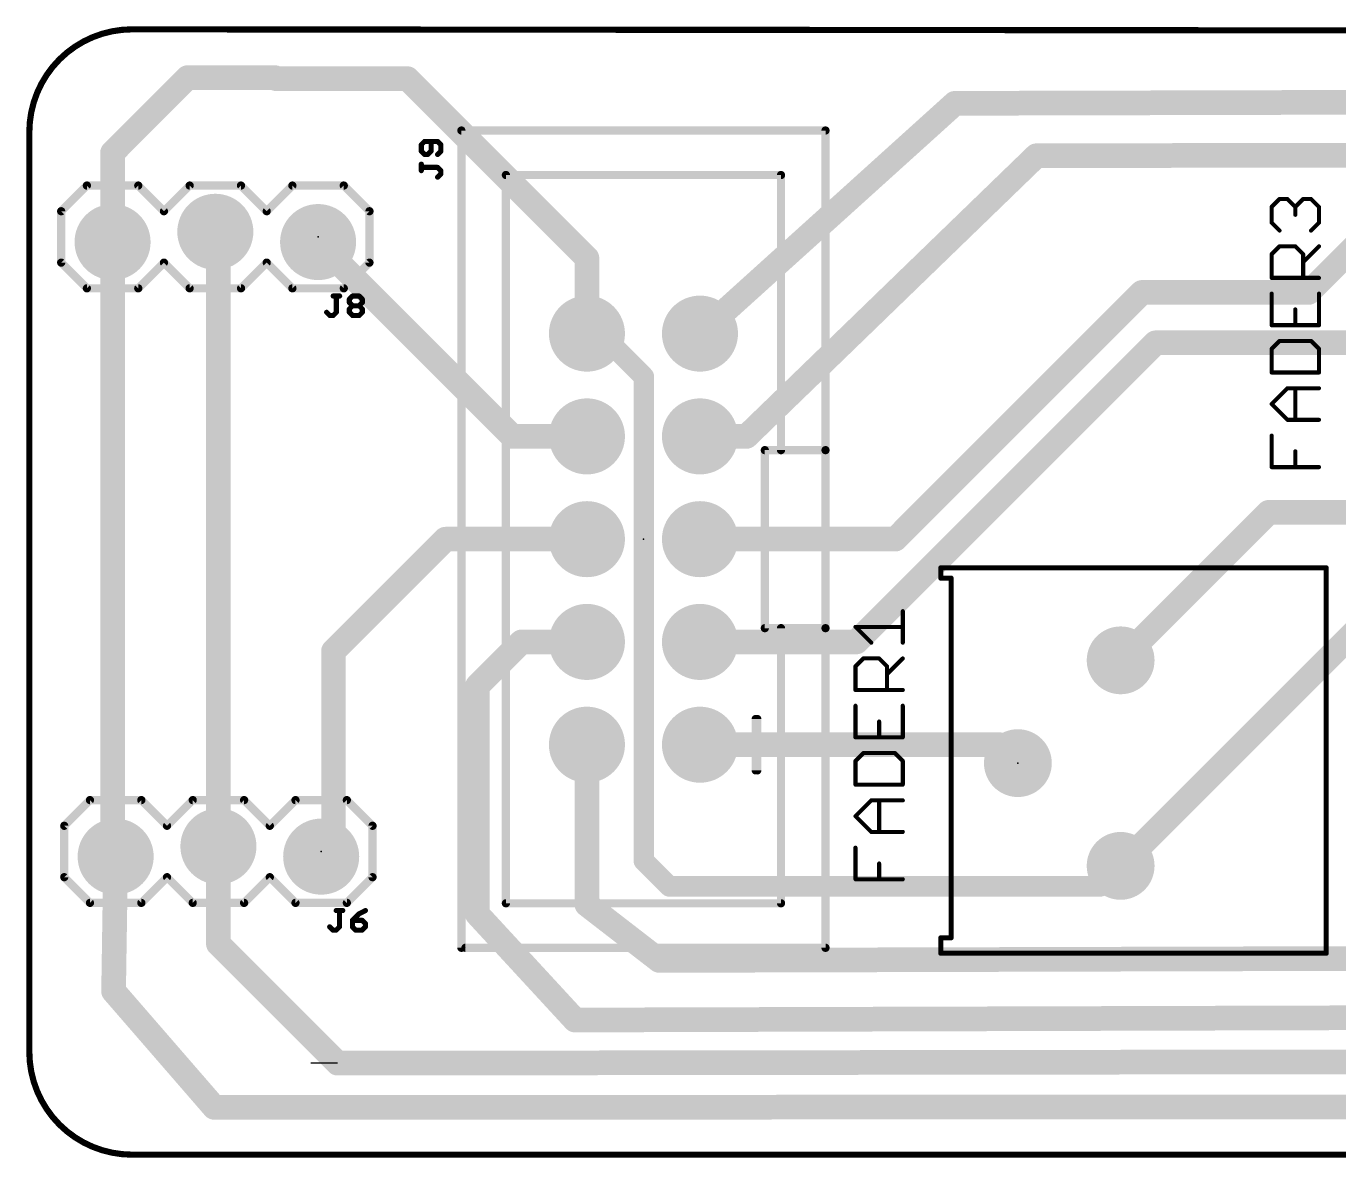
# Model space of a CAD drawing. Extents: x -0.1 to 94.1, y -0.1 to 27.9.
# Drawn here: x -0.08 to 32.37, y -0.08 to 27.89 of the extents above; entities that cross this region are included whole.
import ezdxf

# ---------------------------------------------------------------- set-up
doc = ezdxf.new("R2010")
doc.units = 0
for name, color, linetype in [('16', 175, 'CONTINUOUS'), ('17', 82, 'CONTINUOUS'), ('19', 53, 'CONTINUOUS'), ('20', 7, 'CONTINUOUS'), ('21', 253, 'CONTINUOUS'), ('22', 253, 'CONTINUOUS'), ('23', 7, 'CONTINUOUS'), ('25', 253, 'CONTINUOUS'), ('51', 253, 'CONTINUOUS')]:
    doc.layers.add(name, color=color, linetype=linetype)

# ---------------------------------------------------------------- blocks, each defined once
blk = doc.blocks.new('ROUNDP')
at = {"const_width": 0.5}
blk.add_lwpolyline([(0, -0.25, 1), (0, 0.25, 1), (0, -0.25)], format="xyb", dxfattribs=at)
blk = doc.blocks.new('RECT')
blk.add_solid([(-0.5, -0.5), (0.5, -0.5), (-0.5, 0.5), (0.5, 0.5)])

msp = doc.modelspace()

# ---------------------------------------------------------------- linework, layer by layer
at = {"layer": '16'}
for points, const_width in [([(2.0574, 24.765), (3.9116, 26.6192)], 0.6096), ([(3.9116, 26.6192), (6.0706, 26.6192)], 0.6096), ([(6.0706, 26.6192), (6.096, 26.5938)], 0.6096), ([(6.096, 26.5938), (9.3472, 26.5938)], 0.6096), ([(13.7828, 22.1582), (9.3472, 26.5938)], 0.6096), ([(22.8782, 25.9842), (16.5768, 20.2924)], 0.6096), ([(82.8548, 26.1366), (22.8782, 25.9842)], 0.6096), ([(2.0574, 22.5552), (2.0574, 24.765)], 0.6096), ([(17.727, 17.7524), (24.892, 24.6888)], 0.6096), ([(24.892, 24.6888), (81.661, 24.7904)], 0.6096), ([(4.6736, 22.733), (4.5974, 22.8092)], 0.6096), ([(4.6736, 22.733), (4.6736, 7.62)], 0.6096), ([(2.0574, 7.4422), (2.0574, 22.5552)], 0.6096), ([(11.9402, 17.7524), (7.1374, 22.5552)], 0.6096), ([(31.623, 21.3106), (32.9184, 22.606)], 0.6096), ([(13.7828, 22.1582), (13.7828, 20.2924)], 0.6096), ([(21.4043, 15.2124), (27.5025, 21.3106)], 0.6096), ([(27.5025, 21.3106), (31.623, 21.3106)], 0.6096), ([(13.7828, 20.2924), (14.1246, 20.2924)], 0.6096), ([(14.1246, 20.2924), (15.1892, 19.2278)], 0.508), ([(20.4448, 12.6724), (27.8384, 20.066)], 0.6096), ([(27.8384, 20.066), (34.5186, 20.066)], 0.6096), ([(15.1892, 19.2278), (15.1892, 7.2644)], 0.508), ([(13.7828, 17.7524), (11.9402, 17.7524)], 0.6096), ([(16.5768, 17.7524), (17.727, 17.7524)], 0.6096), ([(26.9748, 7.1374), (37.1602, 17.3228)], 0.6096), ([(30.6324, 15.875), (26.9748, 12.2174)], 0.6096), ([(33.4264, 15.875), (30.6324, 15.875)], 0.6096), ([(10.2848, 15.2124), (7.5184, 12.446)], 0.6096), ([(13.7828, 15.2124), (10.2848, 15.2124)], 0.6096), ([(16.5768, 15.2124), (21.4043, 15.2124)], 0.6096), ([(12.1644, 12.6724), (11.0744, 11.5824)], 0.6096), ([(13.7828, 12.6724), (12.1644, 12.6724)], 0.6096), ([(16.5768, 12.6724), (20.4448, 12.6724)], 0.6096), ([(7.5184, 12.446), (7.5184, 7.6708)], 0.6096), ([(11.0744, 11.5824), (11.0744, 5.9436)], 0.6096), ([(13.7828, 10.1324), (13.7828, 6.1816)], 0.6096), ([(16.5768, 10.1324), (23.9798, 10.1324)], 0.6096), ([(23.9798, 10.1324), (24.4348, 9.6774)], 0.6096), ([(4.6736, 7.62), (4.6736, 5.2082)], 0.6096), ([(7.5184, 7.6708), (7.2136, 7.366)], 0.6096), ([(2.0574, 7.4422), (2.1336, 7.366)], 0.6096), ([(2.1336, 7.366), (2.0828, 4.0386)], 0.6096), ([(15.1892, 7.2644), (15.8242, 6.6294)], 0.508), ([(26.4668, 6.6294), (26.9748, 7.1374)], 0.508), ([(15.8242, 6.6294), (26.4668, 6.6294)], 0.508), ([(11.0744, 5.9436), (13.4874, 3.3274)], 0.6096), ([(13.7828, 6.1816), (15.5702, 4.8006)], 0.6096), ([(4.6736, 5.2082), (7.6204, 2.2614)], 0.6096), ([(15.5702, 4.8006), (43.434, 4.8768)], 0.6096), ([(2.0828, 4.0386), (4.572, 1.1684)], 0.6096), ([(13.4874, 3.3274), (65.6844, 3.4798)], 0.6096), ([(7.6204, 2.2614), (66.5988, 2.3368)], 0.6096), ([(4.572, 1.1684), (68.1482, 1.1938)], 0.6096)]:
    msp.add_lwpolyline(points, dxfattribs=dict(at, const_width=const_width))
for points, const_width in [([(3.9116, 26.7716, 1), (3.9116, 26.4668)], 0.3048), ([(4.0194, 26.5114, 1), (3.8038, 26.727)], 0.3048), ([(6.1784, 26.727, 1), (5.9628, 26.5114)], 0.3048), ([(6.096, 26.7462, 1), (6.096, 26.4414)], 0.3048), ([(5.9882, 26.486, 1), (6.2038, 26.7016)], 0.3048), ([(6.0706, 26.4668, 1), (6.0706, 26.7716)], 0.3048), ([(9.455, 26.7016, 1), (9.2394, 26.486)], 0.3048), ([(9.3472, 26.4414, 1), (9.3472, 26.7462)], 0.3048), ([(22.8778, 26.1366, 1), (22.8786, 25.8318)], 0.3048), ([(22.9804, 25.8711, 1), (22.776, 26.0973)], 0.3048), ([(1.9496, 24.8728, 1), (2.1652, 24.6572)], 0.3048), ([(2.2098, 24.765, 1), (1.905, 24.765)], 0.3048), ([(24.8917, 24.8412, 1), (24.8923, 24.5364)], 0.3048), ([(24.998, 24.5793, 1), (24.786, 24.7983)], 0.3048), ([(4.7052, 22.917, 1), (4.4896, 22.7014)], 0.3048), ([(4.826, 22.733, 1), (4.5212, 22.733)], 0.3048), ([(2.2098, 22.5552, 1), (1.905, 22.5552)], 0.3048), ([(4.5658, 22.6252, 1), (4.7814, 22.8408)], 0.3048), ([(7.2452, 22.663, 1), (7.0296, 22.4474)], 0.3048), ([(1.905, 22.5552, 1), (2.2098, 22.5552)], 0.3048), ([(13.9352, 22.1582, 1), (13.6304, 22.1582)], 0.3048), ([(13.675, 22.0504, 1), (13.8906, 22.266)], 0.3048), ([(27.5025, 21.463, 1), (27.5025, 21.1582)], 0.3048), ([(27.6102, 21.2028, 1), (27.3947, 21.4184)], 0.3048), ([(31.5152, 21.4184, 1), (31.7308, 21.2028)], 0.3048), ([(31.623, 21.1582, 1), (31.623, 21.463)], 0.3048), ([(13.7828, 20.4448, 1), (13.7828, 20.14)], 0.3048), ([(13.6304, 20.2924, 1), (13.9352, 20.2924)], 0.3048), ([(14.2144, 20.3822, 1), (14.0348, 20.2026)], 0.254), ([(14.1246, 20.14, 1), (14.1246, 20.4448)], 0.3048), ([(16.4746, 20.4055, 1), (16.679, 20.1793)], 0.3048), ([(27.8384, 20.2184, 1), (27.8384, 19.9136)], 0.3048), ([(27.9462, 19.9582, 1), (27.7306, 20.1738)], 0.3048), ([(15.3162, 19.2278, 1), (15.0622, 19.2278)], 0.254), ([(15.0994, 19.138, 1), (15.279, 19.3176)], 0.254), ([(11.9402, 17.9048, 1), (11.9402, 17.6)], 0.3048), ([(11.8324, 17.6446, 1), (12.048, 17.8602)], 0.3048), ([(13.7828, 17.6, 1), (13.7828, 17.9048)], 0.3048), ([(16.5768, 17.9048, 1), (16.5768, 17.6)], 0.3048), ([(17.621, 17.8619, 1), (17.833, 17.6429)], 0.3048), ([(17.727, 17.6, 1), (17.727, 17.9048)], 0.3048), ([(30.6324, 16.0274, 1), (30.6324, 15.7226)], 0.3048), ([(30.7402, 15.7672, 1), (30.5246, 15.9828)], 0.3048), ([(10.2848, 15.3648, 1), (10.2848, 15.06)], 0.3048), ([(10.3926, 15.1046, 1), (10.177, 15.3202)], 0.3048), ([(13.7828, 15.06, 1), (13.7828, 15.3648)], 0.3048), ([(16.5768, 15.3648, 1), (16.5768, 15.06)], 0.3048), ([(21.2965, 15.3202, 1), (21.512, 15.1046)], 0.3048), ([(21.4043, 15.06, 1), (21.4043, 15.3648)], 0.3048), ([(12.1644, 12.8248, 1), (12.1644, 12.52)], 0.3048), ([(12.2722, 12.5646, 1), (12.0566, 12.7802)], 0.3048), ([(13.7828, 12.52, 1), (13.7828, 12.8248)], 0.3048), ([(16.5768, 12.8248, 1), (16.5768, 12.52)], 0.3048), ([(20.4448, 12.52, 1), (20.4448, 12.8248)], 0.3048), ([(7.4106, 12.5538, 1), (7.6262, 12.3382)], 0.3048), ([(7.6708, 12.446, 1), (7.366, 12.446)], 0.3048), ([(20.337, 12.7802, 1), (20.5526, 12.5646)], 0.3048), ([(26.867, 12.3252, 1), (27.0826, 12.1096)], 0.3048), ([(10.9666, 11.6902, 1), (11.1822, 11.4746)], 0.3048), ([(11.2268, 11.5824, 1), (10.922, 11.5824)], 0.3048), ([(13.9352, 10.1324, 1), (13.6304, 10.1324)], 0.3048), ([(16.5768, 10.2848, 1), (16.5768, 9.98)], 0.3048), ([(24.0876, 10.2402, 1), (23.872, 10.0246)], 0.3048), ([(23.9798, 9.98, 1), (23.9798, 10.2848)], 0.3048), ([(24.327, 9.5696, 1), (24.5426, 9.7852)], 0.3048), ([(4.826, 7.62, 1), (4.5212, 7.62)], 0.3048), ([(7.366, 7.6708, 1), (7.6708, 7.6708)], 0.3048), ([(7.6262, 7.563, 1), (7.4106, 7.7786)], 0.3048), ([(2.1652, 7.55, 1), (1.9496, 7.3344)], 0.3048), ([(1.905, 7.4422, 1), (2.2098, 7.4422)], 0.3048), ([(2.286, 7.3637, 1), (1.9812, 7.3683)], 0.3048), ([(2.0258, 7.2582, 1), (2.2414, 7.4738)], 0.3048), ([(4.5212, 7.62, 1), (4.826, 7.62)], 0.3048), ([(7.1058, 7.4738, 1), (7.3214, 7.2582)], 0.3048), ([(15.279, 7.3542, 1), (15.0994, 7.1746)], 0.254), ([(15.0622, 7.2644, 1), (15.3162, 7.2644)], 0.254), ([(26.867, 7.2452, 1), (27.0826, 7.0296)], 0.3048), ([(27.0646, 7.0476, 1), (26.885, 7.2272)], 0.254), ([(15.8242, 6.7564, 1), (15.8242, 6.5024)], 0.254), ([(15.7344, 6.5396, 1), (15.914, 6.7192)], 0.254), ([(26.377, 6.7192, 1), (26.5566, 6.5396)], 0.254), ([(26.4668, 6.5024, 1), (26.4668, 6.7564)], 0.254), ([(11.1864, 6.0469, 1), (10.9624, 5.8403)], 0.3048), ([(13.876, 6.3022, 1), (13.6896, 6.061)], 0.3048), ([(13.6304, 6.1816, 1), (13.9352, 6.1816)], 0.3048), ([(10.922, 5.9436, 1), (11.2268, 5.9436)], 0.3048), ([(4.7814, 5.316, 1), (4.5658, 5.1004)], 0.3048), ([(4.5212, 5.2082, 1), (4.826, 5.2082)], 0.3048), ([(15.5698, 4.953, 1), (15.5706, 4.6482)], 0.3048), ([(15.477, 4.68, 1), (15.6634, 4.9212)], 0.3048), ([(2.1979, 4.1385, 1), (1.9677, 3.9387)], 0.3048), ([(1.9304, 4.0409, 1), (2.2352, 4.0363)], 0.3048), ([(13.487, 3.4798, 1), (13.4878, 3.175)], 0.3048), ([(13.3754, 3.2241, 1), (13.5994, 3.4307)], 0.3048), ([(7.6202, 2.4138, 1), (7.6206, 2.109)], 0.3048), ([(7.5126, 2.1537, 1), (7.7281, 2.3692)], 0.3048), ([(4.5719, 1.3208, 1), (4.5721, 1.016)], 0.3048), ([(4.4569, 1.0685, 1), (4.6871, 1.2683)], 0.3048)]:
    msp.add_lwpolyline(points, format="xyb", dxfattribs=dict(at, const_width=const_width))
at = {"layer": '19'}
msp.add_line((7.6204, 2.2614), (6.9596, 2.2606), dxfattribs=at)
at = {"layer": '20'}
for points, const_width in [([(2.54, 27.813, 0.4142), (0, 25.273)], 0.1524), ([(2.54, 27.8511, 1), (2.54, 27.7749)], 0.0762), ([(2.54, 27.7749, 1), (2.54, 27.8511)], 0.0762), ([(0.0381, 25.273, 1), (-0.0381, 25.273)], 0.0762), ([(-0.0381, 25.273, 1), (0.0381, 25.273)], 0.0762), ([(0, 2.54, 0.4142), (2.54, 0)], 0.1524), ([(0.0381, 2.54, 1), (-0.0381, 2.54)], 0.0762), ([(-0.0381, 2.54, 1), (0.0381, 2.54)], 0.0762), ([(2.54, 0.0381, 1), (2.54, -0.0381)], 0.0762), ([(2.54, -0.0381, 1), (2.54, 0.0381)], 0.0762)]:
    msp.add_lwpolyline(points, format="xyb", dxfattribs=dict(at, const_width=const_width))
at = {"layer": '20', "const_width": 0.1524}
for points in [[(2.54, 27.813), (91.44, 27.7368)], [(0, 2.54), (0, 25.273)], [(91.44, 0), (2.54, 0)]]:
    msp.add_lwpolyline(points, dxfattribs=at)
at = {"layer": '21'}
for points, const_width in [([(10.6798, 5.1124), (10.6798, 25.3124)], 0.2032), ([(10.6798, 25.3124), (19.6798, 25.3124)], 0.2032), ([(19.6798, 25.3124), (19.6798, 17.4124)], 0.2032), ([(0.7874, 23.3172), (1.4224, 23.9522)], 0.2032), ([(1.4224, 23.9522), (2.6924, 23.9522)], 0.2032), ([(2.6924, 23.9522), (3.3274, 23.3172)], 0.2032), ([(3.3274, 23.3172), (3.9624, 23.9522)], 0.2032), ([(3.9624, 23.9522), (5.2324, 23.9522)], 0.2032), ([(5.2324, 23.9522), (5.8674, 23.3172)], 0.2032), ([(5.8674, 23.3172), (6.5024, 23.9522)], 0.2032), ([(6.5024, 23.9522), (7.7724, 23.9522)], 0.2032), ([(8.4074, 23.3172), (7.7724, 23.9522)], 0.2032), ([(0.7874, 22.0472), (0.7874, 23.3172)], 0.2032), ([(8.4074, 22.0472), (8.4074, 23.3172)], 0.2032), ([(30.7076, 23.4243), (30.9025, 23.6192)], 0.1016), ([(30.7076, 23.0345), (30.7076, 23.4243)], 0.1016), ([(30.9025, 23.6192), (31.0974, 23.6192)], 0.1016), ([(31.0974, 23.6192), (31.2923, 23.4243)], 0.1016), ([(31.2923, 23.4243), (31.4872, 23.6192)], 0.1016), ([(31.2923, 23.4243), (31.2923, 23.2294)], 0.1016), ([(31.4872, 23.6192), (31.6821, 23.6192)], 0.1016), ([(31.6821, 23.6192), (31.877, 23.4243)], 0.1016), ([(31.877, 23.4243), (31.877, 23.0345)], 0.1016), ([(30.9025, 22.8396), (30.7076, 23.0345)], 0.1016), ([(31.877, 23.0345), (31.6821, 22.8396)], 0.1016), ([(30.7076, 22.2549), (30.9025, 22.4498)], 0.1016), ([(30.9025, 22.4498), (31.2923, 22.4498)], 0.1016), ([(31.2923, 22.4498), (31.4872, 22.2549)], 0.1016), ([(31.4872, 22.06), (31.877, 22.4498)], 0.1016), ([(1.4224, 21.4122), (0.7874, 22.0472)], 0.2032), ([(3.3274, 22.0472), (2.6924, 21.4122)], 0.2032), ([(3.9624, 21.4122), (3.3274, 22.0472)], 0.2032), ([(5.8674, 22.0472), (5.2324, 21.4122)], 0.2032), ([(6.5024, 21.4122), (5.8674, 22.0472)], 0.2032), ([(7.7724, 21.4122), (8.4074, 22.0472)], 0.2032), ([(30.7076, 21.6702), (30.7076, 22.2549)], 0.1016), ([(31.4872, 22.2549), (31.4872, 21.6702)], 0.1016), ([(2.6924, 21.4122), (1.4224, 21.4122)], 0.2032), ([(5.2324, 21.4122), (3.9624, 21.4122)], 0.2032), ([(7.7724, 21.4122), (6.5024, 21.4122)], 0.2032), ([(31.877, 21.6702), (30.7076, 21.6702)], 0.1016), ([(30.7076, 21.2804), (30.7076, 20.5008)], 0.1016), ([(31.877, 20.5008), (31.877, 21.2804)], 0.1016), ([(31.2923, 20.5008), (31.2923, 20.8906)], 0.1016), ([(30.7076, 20.5008), (31.877, 20.5008)], 0.1016), ([(30.9025, 20.111), (30.7076, 19.9161)], 0.1016), ([(31.6821, 20.111), (30.9025, 20.111)], 0.1016), ([(31.877, 19.9161), (31.6821, 20.111)], 0.1016), ([(30.7076, 19.9161), (30.7076, 19.3314)], 0.1016), ([(31.877, 19.3314), (31.877, 19.9161)], 0.1016), ([(30.7076, 19.3314), (31.877, 19.3314)], 0.1016), ([(30.7076, 18.5518), (31.0974, 18.9416)], 0.1016), ([(31.0974, 18.9416), (31.877, 18.9416)], 0.1016), ([(31.2923, 18.162), (31.2923, 18.9416)], 0.1016), ([(31.0974, 18.162), (30.7076, 18.5518)], 0.1016), ([(31.877, 18.162), (31.0974, 18.162)], 0.1016), ([(30.7076, 16.9926), (30.7076, 17.7722)], 0.1016), ([(18.1798, 13.0124), (18.1798, 17.4124)], 0.2032), ([(18.1798, 17.4124), (19.6798, 17.4124)], 0.2032), ([(19.6798, 17.4124), (19.6798, 13.0124)], 0.2032), ([(31.2923, 16.9926), (31.2923, 17.3824)], 0.1016), ([(31.877, 16.9926), (30.7076, 16.9926)], 0.1016), ([(32.0548, 14.5034), (22.5298, 14.5034)], 0.127), ([(22.5298, 14.2494), (22.5298, 14.5034)], 0.127), ([(22.7838, 14.2494), (22.5298, 14.2494)], 0.127), ([(22.7838, 5.3594), (22.7838, 14.2494)], 0.127), ([(32.0548, 4.9784), (32.0548, 14.5034)], 0.127), ([(21.59, 12.6542), (21.59, 13.4338)], 0.1016), ([(19.6798, 13.0124), (18.1798, 13.0124)], 0.2032), ([(19.6798, 13.0124), (19.6798, 5.1124)], 0.2032), ([(20.8104, 12.6542), (20.4206, 13.044)], 0.1016), ([(20.4206, 13.044), (21.59, 13.044)], 0.1016), ([(20.4206, 12.0695), (20.6155, 12.2644)], 0.1016), ([(20.4206, 11.4848), (20.4206, 12.0695)], 0.1016), ([(20.6155, 12.2644), (21.0053, 12.2644)], 0.1016), ([(21.0053, 12.2644), (21.2002, 12.0695)], 0.1016), ([(21.2002, 11.8746), (21.59, 12.2644)], 0.1016), ([(21.2002, 12.0695), (21.2002, 11.4848)], 0.1016), ([(21.59, 11.4848), (20.4206, 11.4848)], 0.1016), ([(20.4206, 11.095), (20.4206, 10.3154)], 0.1016), ([(21.59, 10.3154), (21.59, 11.095)], 0.1016), ([(17.9548, 9.4974), (17.9548, 10.7674)], 0.2032), ([(21.0053, 10.3154), (21.0053, 10.7052)], 0.1016), ([(20.4206, 10.3154), (21.59, 10.3154)], 0.1016), ([(20.6155, 9.9256), (20.4206, 9.7307)], 0.1016), ([(20.4206, 9.7307), (20.4206, 9.146)], 0.1016), ([(21.3951, 9.9256), (20.6155, 9.9256)], 0.1016), ([(21.59, 9.7307), (21.3951, 9.9256)], 0.1016), ([(21.59, 9.146), (21.59, 9.7307)], 0.1016), ([(20.4206, 9.146), (21.59, 9.146)], 0.1016), ([(0.8636, 8.128), (1.4986, 8.763)], 0.2032), ([(1.4986, 8.763), (2.7686, 8.763)], 0.2032), ([(2.7686, 8.763), (3.4036, 8.128)], 0.2032), ([(3.4036, 8.128), (4.0386, 8.763)], 0.2032), ([(4.0386, 8.763), (5.3086, 8.763)], 0.2032), ([(5.3086, 8.763), (5.9436, 8.128)], 0.2032), ([(5.9436, 8.128), (6.5786, 8.763)], 0.2032), ([(6.5786, 8.763), (7.8486, 8.763)], 0.2032), ([(8.4836, 8.128), (7.8486, 8.763)], 0.2032), ([(20.4206, 8.3664), (20.8104, 8.7562)], 0.1016), ([(20.8104, 8.7562), (21.59, 8.7562)], 0.1016), ([(21.0053, 7.9766), (21.0053, 8.7562)], 0.1016), ([(0.8636, 6.858), (0.8636, 8.128)], 0.2032), ([(8.4836, 6.858), (8.4836, 8.128)], 0.2032), ([(20.8104, 7.9766), (20.4206, 8.3664)], 0.1016), ([(21.59, 7.9766), (20.8104, 7.9766)], 0.1016), ([(20.4206, 6.8072), (20.4206, 7.5868)], 0.1016), ([(21.0053, 6.8072), (21.0053, 7.197)], 0.1016), ([(1.4986, 6.223), (0.8636, 6.858)], 0.2032), ([(3.4036, 6.858), (2.7686, 6.223)], 0.2032), ([(4.0386, 6.223), (3.4036, 6.858)], 0.2032), ([(5.9436, 6.858), (5.3086, 6.223)], 0.2032), ([(6.5786, 6.223), (5.9436, 6.858)], 0.2032), ([(7.8486, 6.223), (8.4836, 6.858)], 0.2032), ([(21.59, 6.8072), (20.4206, 6.8072)], 0.1016), ([(2.7686, 6.223), (1.4986, 6.223)], 0.2032), ([(5.3086, 6.223), (4.0386, 6.223)], 0.2032), ([(7.8486, 6.223), (6.5786, 6.223)], 0.2032), ([(19.6798, 5.1124), (10.7798, 5.1124)], 0.2032), ([(22.5298, 4.9784), (22.5298, 5.3594)], 0.127), ([(22.5298, 5.3594), (22.7838, 5.3594)], 0.127), ([(22.5298, 4.9784), (32.0548, 4.9784)], 0.127)]:
    msp.add_lwpolyline(points, dxfattribs=dict(at, const_width=const_width))
for points, const_width in [([(10.7306, 25.3124, 1), (10.629, 25.3124)], 0.1016), ([(10.6798, 25.3632, 1), (10.6798, 25.2616)], 0.1016), ([(19.7306, 25.3124, 1), (19.629, 25.3124)], 0.1016), ([(19.6798, 25.2616, 1), (19.6798, 25.3632)], 0.1016), ([(1.4224, 24.003, 1), (1.4224, 23.9014)], 0.1016), ([(1.4583, 23.9163, 1), (1.3865, 23.9881)], 0.1016), ([(2.7283, 23.9881, 1), (2.6565, 23.9163)], 0.1016), ([(2.6924, 23.9014, 1), (2.6924, 24.003)], 0.1016), ([(3.9624, 24.003, 1), (3.9624, 23.9014)], 0.1016), ([(3.9983, 23.9163, 1), (3.9265, 23.9881)], 0.1016), ([(5.2683, 23.9881, 1), (5.1965, 23.9163)], 0.1016), ([(5.2324, 23.9014, 1), (5.2324, 24.003)], 0.1016), ([(6.5024, 24.003, 1), (6.5024, 23.9014)], 0.1016), ([(6.5383, 23.9163, 1), (6.4665, 23.9881)], 0.1016), ([(7.8083, 23.9881, 1), (7.7365, 23.9163)], 0.1016), ([(7.7724, 23.9014, 1), (7.7724, 24.003)], 0.1016), ([(0.8382, 23.3172, 1), (0.7366, 23.3172)], 0.1016), ([(0.7515, 23.3531, 1), (0.8233, 23.2813)], 0.1016), ([(3.2915, 23.3531, 1), (3.3633, 23.2813)], 0.1016), ([(3.2915, 23.2813, 1), (3.3633, 23.3531)], 0.1016), ([(5.8315, 23.3531, 1), (5.9033, 23.2813)], 0.1016), ([(5.8315, 23.2813, 1), (5.9033, 23.3531)], 0.1016), ([(8.4582, 23.3172, 1), (8.3566, 23.3172)], 0.1016), ([(8.3715, 23.2813, 1), (8.4433, 23.3531)], 0.1016), ([(30.733, 23.4243, 1), (30.6822, 23.4243)], 0.0508), ([(30.6896, 23.4422, 1), (30.7256, 23.4063)], 0.0508), ([(30.9025, 23.6446, 1), (30.9025, 23.5938)], 0.0508), ([(30.9205, 23.6012, 1), (30.8845, 23.6371)], 0.0508), ([(31.1154, 23.6371, 1), (31.0794, 23.6012)], 0.0508), ([(31.0974, 23.5938, 1), (31.0974, 23.6446)], 0.0508), ([(31.3177, 23.4243, 1), (31.2669, 23.4243)], 0.0508), ([(31.2743, 23.4422, 1), (31.3103, 23.4063)], 0.0508), ([(31.2743, 23.4063, 1), (31.3103, 23.4422)], 0.0508), ([(31.4872, 23.6446, 1), (31.4872, 23.5938)], 0.0508), ([(31.5052, 23.6012, 1), (31.4692, 23.6371)], 0.0508), ([(31.7001, 23.6371, 1), (31.6641, 23.6012)], 0.0508), ([(31.6821, 23.5938, 1), (31.6821, 23.6446)], 0.0508), ([(31.9024, 23.4243, 1), (31.8516, 23.4243)], 0.0508), ([(31.859, 23.4063, 1), (31.895, 23.4422)], 0.0508), ([(30.7256, 23.0524, 1), (30.6896, 23.0165)], 0.0508), ([(30.6822, 23.0345, 1), (30.733, 23.0345)], 0.0508), ([(31.2669, 23.2294, 1), (31.3177, 23.2294)], 0.0508), ([(31.8516, 23.0345, 1), (31.9024, 23.0345)], 0.0508), ([(31.895, 23.0165, 1), (31.859, 23.0524)], 0.0508), ([(30.8845, 22.8216, 1), (30.9205, 22.8575)], 0.0508), ([(31.6641, 22.8575, 1), (31.7001, 22.8216)], 0.0508), ([(30.9025, 22.4752, 1), (30.9025, 22.4244)], 0.0508), ([(30.9205, 22.4318, 1), (30.8845, 22.4677)], 0.0508), ([(31.3103, 22.4677, 1), (31.2743, 22.4318)], 0.0508), ([(31.2923, 22.4244, 1), (31.2923, 22.4752)], 0.0508), ([(31.895, 22.4318, 1), (31.859, 22.4677)], 0.0508), ([(0.8233, 22.0831, 1), (0.7515, 22.0113)], 0.1016), ([(0.7366, 22.0472, 1), (0.8382, 22.0472)], 0.1016), ([(3.3633, 22.0831, 1), (3.2915, 22.0113)], 0.1016), ([(3.3633, 22.0113, 1), (3.2915, 22.0831)], 0.1016), ([(5.9033, 22.0831, 1), (5.8315, 22.0113)], 0.1016), ([(5.9033, 22.0113, 1), (5.8315, 22.0831)], 0.1016), ([(8.3566, 22.0472, 1), (8.4582, 22.0472)], 0.1016), ([(8.4433, 22.0113, 1), (8.3715, 22.0831)], 0.1016), ([(30.733, 22.2549, 1), (30.6822, 22.2549)], 0.0508), ([(30.6896, 22.2728, 1), (30.7256, 22.2369)], 0.0508), ([(31.5126, 22.2549, 1), (31.4618, 22.2549)], 0.0508), ([(31.4692, 22.0779, 1), (31.5052, 22.042)], 0.0508), ([(31.4692, 22.2369, 1), (31.5052, 22.2728)], 0.0508), ([(1.4224, 21.463, 1), (1.4224, 21.3614)], 0.1016), ([(1.3865, 21.3763, 1), (1.4583, 21.4481)], 0.1016), ([(2.6565, 21.4481, 1), (2.7283, 21.3763)], 0.1016), ([(2.6924, 21.3614, 1), (2.6924, 21.463)], 0.1016), ([(3.9624, 21.463, 1), (3.9624, 21.3614)], 0.1016), ([(3.9265, 21.3763, 1), (3.9983, 21.4481)], 0.1016), ([(5.1965, 21.4481, 1), (5.2683, 21.3763)], 0.1016), ([(5.2324, 21.3614, 1), (5.2324, 21.463)], 0.1016), ([(6.5024, 21.463, 1), (6.5024, 21.3614)], 0.1016), ([(6.4665, 21.3763, 1), (6.5383, 21.4481)], 0.1016), ([(7.7365, 21.4481, 1), (7.8083, 21.3763)], 0.1016), ([(7.7724, 21.3614, 1), (7.7724, 21.463)], 0.1016), ([(30.7076, 21.6956, 1), (30.7076, 21.6448)], 0.0508), ([(30.6822, 21.6702, 1), (30.733, 21.6702)], 0.0508), ([(31.4618, 21.6702, 1), (31.5126, 21.6702)], 0.0508), ([(31.877, 21.6448, 1), (31.877, 21.6956)], 0.0508), ([(30.733, 21.2804, 1), (30.6822, 21.2804)], 0.0508), ([(31.9024, 21.2804, 1), (31.8516, 21.2804)], 0.0508), ([(31.3177, 20.8906, 1), (31.2669, 20.8906)], 0.0508), ([(30.7076, 20.5262, 1), (30.7076, 20.4754)], 0.0508), ([(30.6822, 20.5008, 1), (30.733, 20.5008)], 0.0508), ([(31.2669, 20.5008, 1), (31.3177, 20.5008)], 0.0508), ([(31.8516, 20.5008, 1), (31.9024, 20.5008)], 0.0508), ([(31.877, 20.4754, 1), (31.877, 20.5262)], 0.0508), ([(30.9025, 20.1364, 1), (30.9025, 20.0856)], 0.0508), ([(30.9205, 20.093, 1), (30.8845, 20.129)], 0.0508), ([(31.7001, 20.129, 1), (31.6641, 20.093)], 0.0508), ([(31.6821, 20.0856, 1), (31.6821, 20.1364)], 0.0508), ([(30.6896, 19.9341, 1), (30.7256, 19.8981)], 0.0508), ([(30.733, 19.9161, 1), (30.6822, 19.9161)], 0.0508), ([(31.9024, 19.9161, 1), (31.8516, 19.9161)], 0.0508), ([(31.859, 19.8981, 1), (31.895, 19.9341)], 0.0508), ([(30.7076, 19.3568, 1), (30.7076, 19.306)], 0.0508), ([(30.6822, 19.3314, 1), (30.733, 19.3314)], 0.0508), ([(31.8516, 19.3314, 1), (31.9024, 19.3314)], 0.0508), ([(31.877, 19.306, 1), (31.877, 19.3568)], 0.0508), ([(31.0974, 18.967, 1), (31.0974, 18.9162)], 0.0508), ([(31.1154, 18.9236, 1), (31.0794, 18.9596)], 0.0508), ([(31.3177, 18.9416, 1), (31.2669, 18.9416)], 0.0508), ([(31.877, 18.9162, 1), (31.877, 18.967)], 0.0508), ([(30.7256, 18.5698, 1), (30.6896, 18.5338)], 0.0508), ([(30.6896, 18.5698, 1), (30.7256, 18.5338)], 0.0508), ([(31.0974, 18.1874, 1), (31.0974, 18.1366)], 0.0508), ([(31.0794, 18.144, 1), (31.1154, 18.18)], 0.0508), ([(31.2669, 18.162, 1), (31.3177, 18.162)], 0.0508), ([(31.877, 18.1366, 1), (31.877, 18.1874)], 0.0508), ([(30.733, 17.7722, 1), (30.6822, 17.7722)], 0.0508), ([(18.2306, 17.4124, 1), (18.129, 17.4124)], 0.1016), ([(18.1798, 17.4632, 1), (18.1798, 17.3616)], 0.1016), ([(19.7306, 17.4124, 1), (19.629, 17.4124)], 0.1016), ([(19.629, 17.4124, 1), (19.7306, 17.4124)], 0.1016), ([(19.6798, 17.3616, 1), (19.6798, 17.4632)], 0.1016), ([(31.3177, 17.3824, 1), (31.2669, 17.3824)], 0.0508), ([(30.7076, 17.018, 1), (30.7076, 16.9672)], 0.0508), ([(30.6822, 16.9926, 1), (30.733, 16.9926)], 0.0508), ([(31.2669, 16.9926, 1), (31.3177, 16.9926)], 0.0508), ([(31.877, 16.9672, 1), (31.877, 17.018)], 0.0508), ([(22.5298, 14.5352, 1), (22.5298, 14.4717)], 0.0635), ([(22.5298, 14.2812, 1), (22.5298, 14.2177)], 0.0635), ([(22.5616, 14.5034, 1), (22.4981, 14.5034)], 0.0635), ([(22.4981, 14.2494, 1), (22.5616, 14.2494)], 0.0635), ([(22.8155, 14.2494, 1), (22.7521, 14.2494)], 0.0635), ([(22.7838, 14.2177, 1), (22.7838, 14.2812)], 0.0635), ([(32.0866, 14.5034, 1), (32.023, 14.5034)], 0.0635), ([(32.0548, 14.4717, 1), (32.0548, 14.5352)], 0.0635), ([(21.6154, 13.4338, 1), (21.5646, 13.4338)], 0.0508), ([(18.1798, 13.0632, 1), (18.1798, 12.9616)], 0.1016), ([(18.129, 13.0124, 1), (18.2306, 13.0124)], 0.1016), ([(19.7306, 13.0124, 1), (19.629, 13.0124)], 0.1016), ([(19.629, 13.0124, 1), (19.7306, 13.0124)], 0.1016), ([(19.6798, 12.9616, 1), (19.6798, 13.0632)], 0.1016), ([(20.4386, 13.0619, 1), (20.4026, 13.026)], 0.0508), ([(20.4206, 13.0694, 1), (20.4206, 13.0186)], 0.0508), ([(21.59, 13.0186, 1), (21.59, 13.0694)], 0.0508), ([(20.7924, 12.6362, 1), (20.8284, 12.6721)], 0.0508), ([(21.5646, 12.6542, 1), (21.6154, 12.6542)], 0.0508), ([(20.446, 12.0695, 1), (20.3952, 12.0695)], 0.0508), ([(20.4026, 12.0874, 1), (20.4386, 12.0515)], 0.0508), ([(20.6155, 12.2898, 1), (20.6155, 12.239)], 0.0508), ([(20.6335, 12.2464, 1), (20.5975, 12.2823)], 0.0508), ([(21.0233, 12.2823, 1), (20.9873, 12.2464)], 0.0508), ([(21.0053, 12.239, 1), (21.0053, 12.2898)], 0.0508), ([(21.2256, 12.0695, 1), (21.1748, 12.0695)], 0.0508), ([(21.1822, 12.0515, 1), (21.2182, 12.0874)], 0.0508), ([(21.608, 12.2464, 1), (21.572, 12.2823)], 0.0508), ([(21.1822, 11.8925, 1), (21.2182, 11.8566)], 0.0508), ([(20.4206, 11.5102, 1), (20.4206, 11.4594)], 0.0508), ([(20.3952, 11.4848, 1), (20.446, 11.4848)], 0.0508), ([(21.1748, 11.4848, 1), (21.2256, 11.4848)], 0.0508), ([(21.59, 11.4594, 1), (21.59, 11.5102)], 0.0508), ([(20.446, 11.095, 1), (20.3952, 11.095)], 0.0508), ([(21.6154, 11.095, 1), (21.5646, 11.095)], 0.0508), ([(18.0056, 10.7674, 1), (17.904, 10.7674)], 0.1016), ([(21.0307, 10.7052, 1), (20.9799, 10.7052)], 0.0508), ([(20.4206, 10.3408, 1), (20.4206, 10.29)], 0.0508), ([(20.3952, 10.3154, 1), (20.446, 10.3154)], 0.0508), ([(20.9799, 10.3154, 1), (21.0307, 10.3154)], 0.0508), ([(21.5646, 10.3154, 1), (21.6154, 10.3154)], 0.0508), ([(21.59, 10.29, 1), (21.59, 10.3408)], 0.0508), ([(20.4026, 9.7487, 1), (20.4386, 9.7127)], 0.0508), ([(20.446, 9.7307, 1), (20.3952, 9.7307)], 0.0508), ([(20.6155, 9.951, 1), (20.6155, 9.9002)], 0.0508), ([(20.6335, 9.9076, 1), (20.5975, 9.9436)], 0.0508), ([(21.4131, 9.9436, 1), (21.3771, 9.9076)], 0.0508), ([(21.3951, 9.9002, 1), (21.3951, 9.951)], 0.0508), ([(21.6154, 9.7307, 1), (21.5646, 9.7307)], 0.0508), ([(21.572, 9.7127, 1), (21.608, 9.7487)], 0.0508), ([(17.904, 9.4974, 1), (18.0056, 9.4974)], 0.1016), ([(20.4206, 9.1714, 1), (20.4206, 9.1206)], 0.0508), ([(20.3952, 9.146, 1), (20.446, 9.146)], 0.0508), ([(21.5646, 9.146, 1), (21.6154, 9.146)], 0.0508), ([(21.59, 9.1206, 1), (21.59, 9.1714)], 0.0508), ([(1.4986, 8.8138, 1), (1.4986, 8.7122)], 0.1016), ([(1.5345, 8.7271, 1), (1.4627, 8.7989)], 0.1016), ([(2.8045, 8.7989, 1), (2.7327, 8.7271)], 0.1016), ([(2.7686, 8.7122, 1), (2.7686, 8.8138)], 0.1016), ([(4.0386, 8.8138, 1), (4.0386, 8.7122)], 0.1016), ([(4.0745, 8.7271, 1), (4.0027, 8.7989)], 0.1016), ([(5.3445, 8.7989, 1), (5.2727, 8.7271)], 0.1016), ([(5.3086, 8.7122, 1), (5.3086, 8.8138)], 0.1016), ([(6.5786, 8.8138, 1), (6.5786, 8.7122)], 0.1016), ([(6.6145, 8.7271, 1), (6.5427, 8.7989)], 0.1016), ([(7.8845, 8.7989, 1), (7.8127, 8.7271)], 0.1016), ([(7.8486, 8.7122, 1), (7.8486, 8.8138)], 0.1016), ([(20.8104, 8.7816, 1), (20.8104, 8.7308)], 0.0508), ([(20.8284, 8.7382, 1), (20.7924, 8.7742)], 0.0508), ([(21.0307, 8.7562, 1), (20.9799, 8.7562)], 0.0508), ([(21.59, 8.7308, 1), (21.59, 8.7816)], 0.0508), ([(0.9144, 8.128, 1), (0.8128, 8.128)], 0.1016), ([(0.8277, 8.1639, 1), (0.8995, 8.0921)], 0.1016), ([(3.3677, 8.1639, 1), (3.4395, 8.0921)], 0.1016), ([(3.3677, 8.0921, 1), (3.4395, 8.1639)], 0.1016), ([(5.9077, 8.1639, 1), (5.9795, 8.0921)], 0.1016), ([(5.9077, 8.0921, 1), (5.9795, 8.1639)], 0.1016), ([(8.5344, 8.128, 1), (8.4328, 8.128)], 0.1016), ([(8.4477, 8.0921, 1), (8.5195, 8.1639)], 0.1016), ([(20.4386, 8.3844, 1), (20.4026, 8.3484)], 0.0508), ([(20.4026, 8.3844, 1), (20.4386, 8.3484)], 0.0508), ([(20.8104, 8.002, 1), (20.8104, 7.9512)], 0.0508), ([(20.7924, 7.9586, 1), (20.8284, 7.9946)], 0.0508), ([(20.9799, 7.9766, 1), (21.0307, 7.9766)], 0.0508), ([(21.59, 7.9512, 1), (21.59, 8.002)], 0.0508), ([(20.446, 7.5868, 1), (20.3952, 7.5868)], 0.0508), ([(21.0307, 7.197, 1), (20.9799, 7.197)], 0.0508), ([(0.8995, 6.8939, 1), (0.8277, 6.8221)], 0.1016), ([(0.8128, 6.858, 1), (0.9144, 6.858)], 0.1016), ([(3.4395, 6.8939, 1), (3.3677, 6.8221)], 0.1016), ([(3.4395, 6.8221, 1), (3.3677, 6.8939)], 0.1016), ([(5.9795, 6.8939, 1), (5.9077, 6.8221)], 0.1016), ([(5.9795, 6.8221, 1), (5.9077, 6.8939)], 0.1016), ([(8.4328, 6.858, 1), (8.5344, 6.858)], 0.1016), ([(8.5195, 6.8221, 1), (8.4477, 6.8939)], 0.1016), ([(20.4206, 6.8326, 1), (20.4206, 6.7818)], 0.0508), ([(20.3952, 6.8072, 1), (20.446, 6.8072)], 0.0508), ([(20.9799, 6.8072, 1), (21.0307, 6.8072)], 0.0508), ([(21.59, 6.7818, 1), (21.59, 6.8326)], 0.0508), ([(1.4986, 6.2738, 1), (1.4986, 6.1722)], 0.1016), ([(1.4627, 6.1871, 1), (1.5345, 6.2589)], 0.1016), ([(2.7327, 6.2589, 1), (2.8045, 6.1871)], 0.1016), ([(2.7686, 6.1722, 1), (2.7686, 6.2738)], 0.1016), ([(4.0386, 6.2738, 1), (4.0386, 6.1722)], 0.1016), ([(4.0027, 6.1871, 1), (4.0745, 6.2589)], 0.1016), ([(5.2727, 6.2589, 1), (5.3445, 6.1871)], 0.1016), ([(5.3086, 6.1722, 1), (5.3086, 6.2738)], 0.1016), ([(6.5786, 6.2738, 1), (6.5786, 6.1722)], 0.1016), ([(6.5427, 6.1871, 1), (6.6145, 6.2589)], 0.1016), ([(7.8127, 6.2589, 1), (7.8845, 6.1871)], 0.1016), ([(7.8486, 6.1722, 1), (7.8486, 6.2738)], 0.1016), ([(10.7798, 5.1632, 1), (10.7798, 5.0616)], 0.1016), ([(19.6798, 5.0616, 1), (19.6798, 5.1632)], 0.1016), ([(22.5616, 5.3594, 1), (22.4981, 5.3594)], 0.0635), ([(22.5298, 5.3911, 1), (22.5298, 5.3277)], 0.0635), ([(22.7521, 5.3594, 1), (22.8155, 5.3594)], 0.0635), ([(22.7838, 5.3277, 1), (22.7838, 5.3911)], 0.0635), ([(10.629, 5.1124, 1), (10.7306, 5.1124)], 0.1016), ([(19.629, 5.1124, 1), (19.7306, 5.1124)], 0.1016), ([(22.5298, 5.0102, 1), (22.5298, 4.9467)], 0.0635), ([(22.4981, 4.9784, 1), (22.5616, 4.9784)], 0.0635), ([(32.023, 4.9784, 1), (32.0866, 4.9784)], 0.0635), ([(32.0548, 4.9467, 1), (32.0548, 5.0102)], 0.0635)]:
    msp.add_lwpolyline(points, format="xyb", dxfattribs=dict(at, const_width=const_width))
at = {"layer": '22', "const_width": 0.2032}
msp.add_lwpolyline([(17.9928, 9.4974), (17.9928, 10.7674)], dxfattribs=at)
at = {"layer": '22', "const_width": 0.1016}
for points in [[(18.0436, 10.7674, 1), (17.942, 10.7674)], [(17.942, 9.4974, 1), (18.0436, 9.4974)]]:
    msp.add_lwpolyline(points, format="xyb", dxfattribs=at)
at = {"layer": '23'}
for p in [(7.1374, 22.6822), (15.1798, 15.2124), (24.4348, 9.6774), (7.2136, 7.493)]:
    msp.add_point(p, dxfattribs=at)
at = {"layer": '25', "const_width": 0.0635}
for points in [[(9.7206, 24.9621, 1), (9.6571, 24.9621)], [(9.6664, 24.9845, 1), (9.7113, 24.9396)], [(9.7694, 25.0743, 1), (9.7694, 25.0108)], [(9.7918, 25.0201, 1), (9.7469, 25.065)], [(9.9621, 25.0426, 1), (9.8986, 25.0426)], [(10.1139, 25.065, 1), (10.0689, 25.0201)], [(10.0914, 25.0108, 1), (10.0914, 25.0743)], [(10.2037, 24.9621, 1), (10.1402, 24.9621)], [(10.1494, 24.9396, 1), (10.1944, 24.9845)], [(9.6571, 24.8011, 1), (9.7206, 24.8011)], [(9.7113, 24.8235, 1), (9.6664, 24.7786)], [(9.7694, 24.7523, 1), (9.7694, 24.6888)], [(9.7469, 24.6981, 1), (9.7918, 24.743)], [(9.8274, 24.743, 1), (9.8723, 24.6981)], [(9.8499, 24.6888, 1), (9.8499, 24.7523)], [(9.8986, 24.8011, 1), (9.9621, 24.8011)], [(9.9528, 24.7786, 1), (9.9079, 24.8235)], [(10.0689, 24.743, 1), (10.1139, 24.6981)], [(10.1402, 24.8011, 1), (10.2037, 24.8011)], [(10.1944, 24.7786, 1), (10.1494, 24.8235)], [(9.7206, 24.4813, 1), (9.6571, 24.4813)], [(9.6571, 24.3203, 1), (9.7206, 24.3203)], [(9.6889, 24.4325, 1), (9.6889, 24.369)], [(10.1139, 24.4232, 1), (10.0689, 24.3783)], [(10.0914, 24.369, 1), (10.0914, 24.4325)], [(10.2037, 24.3203, 1), (10.1402, 24.3203)], [(10.1494, 24.2978, 1), (10.1944, 24.3427)], [(10.0689, 24.1817, 1), (10.1139, 24.1368)], [(10.1402, 24.2398, 1), (10.2037, 24.2398)], [(10.1944, 24.2173, 1), (10.1494, 24.2622)], [(7.5093, 21.2539, 1), (7.5093, 21.1904)], [(7.6215, 21.2221, 1), (7.558, 21.2221)], [(7.6703, 21.1904, 1), (7.6703, 21.2539)], [(7.9413, 21.1416, 1), (7.8778, 21.1416)], [(7.8778, 21.0611, 1), (7.9413, 21.0611)], [(7.8871, 21.1641, 1), (7.932, 21.1192)], [(7.932, 21.0836, 1), (7.8871, 21.0387)], [(7.9901, 21.2539, 1), (7.9901, 21.1904)], [(8.0125, 21.1997, 1), (7.9676, 21.2446)], [(8.1735, 21.2446, 1), (8.1286, 21.1997)], [(8.1511, 21.1904, 1), (8.1511, 21.2539)], [(8.2633, 21.1416, 1), (8.1998, 21.1416)], [(8.1998, 21.0611, 1), (8.2633, 21.0611)], [(8.2091, 21.1192, 1), (8.254, 21.1641)], [(8.254, 21.0387, 1), (8.2091, 21.0836)], [(7.3707, 20.8421, 1), (7.3258, 20.7971)], [(7.4288, 20.7708, 1), (7.4288, 20.7074)], [(7.4063, 20.7166, 1), (7.4512, 20.7616)], [(7.4868, 20.7616, 1), (7.5317, 20.7166)], [(7.5093, 20.7074, 1), (7.5093, 20.7708)], [(7.558, 20.8196, 1), (7.6215, 20.8196)], [(7.6122, 20.7971, 1), (7.5673, 20.8421)], [(7.9413, 20.9001, 1), (7.8778, 20.9001)], [(7.932, 20.8421, 1), (7.8871, 20.7971)], [(7.8778, 20.8196, 1), (7.9413, 20.8196)], [(7.8871, 20.9226, 1), (7.932, 20.8777)], [(7.9901, 21.0124, 1), (7.9901, 20.9489)], [(7.9901, 20.7708, 1), (7.9901, 20.7074)], [(8.0125, 20.9582, 1), (7.9676, 21.0031)], [(7.9676, 20.9582, 1), (8.0125, 21.0031)], [(7.9676, 20.7166, 1), (8.0125, 20.7616)], [(8.1286, 20.7616, 1), (8.1735, 20.7166)], [(8.1735, 21.0031, 1), (8.1286, 20.9582)], [(8.1286, 21.0031, 1), (8.1735, 20.9582)], [(8.1511, 20.9489, 1), (8.1511, 21.0124)], [(8.1511, 20.7074, 1), (8.1511, 20.7708)], [(8.2633, 20.9001, 1), (8.1998, 20.9001)], [(8.1998, 20.8196, 1), (8.2633, 20.8196)], [(8.2091, 20.8777, 1), (8.254, 20.9226)], [(8.254, 20.7971, 1), (8.2091, 20.8421)], [(7.5855, 6.0647, 1), (7.5855, 6.0012)], [(7.6977, 6.0329, 1), (7.6342, 6.0329)], [(7.7465, 6.0012, 1), (7.7465, 6.0647)], [(8.0175, 5.7914, 1), (7.954, 5.7914)], [(7.9858, 5.8232, 1), (7.9858, 5.7597)], [(7.9633, 5.8139, 1), (8.0082, 5.769)], [(8.1326, 5.9808, 1), (8.161, 5.924)], [(8.1692, 5.93, 1), (8.1243, 5.9749)], [(8.2497, 5.8139, 1), (8.2048, 5.769)], [(8.2273, 5.7597, 1), (8.2273, 5.8232)], [(8.322, 6.0045, 1), (8.2936, 6.0613)], [(7.4469, 5.6529, 1), (7.402, 5.6079)], [(7.505, 5.5816, 1), (7.505, 5.5182)], [(7.4825, 5.5274, 1), (7.5274, 5.5724)], [(7.563, 5.5724, 1), (7.6079, 5.5274)], [(7.5855, 5.5182, 1), (7.5855, 5.5816)], [(7.6342, 5.6304, 1), (7.6977, 5.6304)], [(7.6884, 5.6079, 1), (7.6435, 5.6529)], [(8.0082, 5.6529, 1), (7.9633, 5.6079)], [(7.954, 5.6304, 1), (8.0175, 5.6304)], [(8.0663, 5.5816, 1), (8.0663, 5.5182)], [(8.0438, 5.5274, 1), (8.0887, 5.5724)], [(8.2048, 5.5724, 1), (8.2497, 5.5274)], [(8.2273, 5.5182, 1), (8.2273, 5.5816)], [(8.3395, 5.7109, 1), (8.276, 5.7109)], [(8.276, 5.6304, 1), (8.3395, 5.6304)], [(8.2853, 5.6885, 1), (8.3302, 5.7334)], [(8.3302, 5.6079, 1), (8.2853, 5.6529)]]:
    msp.add_lwpolyline(points, format="xyb", dxfattribs=at)
at = {"layer": '25', "const_width": 0.127}
for points in [[(9.7694, 25.0426), (9.6889, 24.9621)], [(9.6889, 24.9621), (9.6889, 24.8011)], [(10.0914, 25.0426), (9.7694, 25.0426)], [(9.9304, 24.8011), (9.9304, 25.0426)], [(10.1719, 24.9621), (10.0914, 25.0426)], [(10.1719, 24.8011), (10.1719, 24.9621)], [(9.6889, 24.8011), (9.7694, 24.7206)], [(9.7694, 24.7206), (9.8499, 24.7206)], [(9.8499, 24.7206), (9.9304, 24.8011)], [(10.0914, 24.7206), (10.1719, 24.8011)], [(9.6889, 24.3203), (9.6889, 24.4813)], [(10.0914, 24.4008), (9.6889, 24.4008)], [(10.1719, 24.3203), (10.0914, 24.4008)], [(10.1719, 24.2398), (10.1719, 24.3203)], [(10.0914, 24.1593), (10.1719, 24.2398)], [(7.5093, 21.2221), (7.6703, 21.2221)], [(7.5898, 20.8196), (7.5898, 21.2221)], [(7.9096, 21.1416), (7.9901, 21.2221)], [(7.9096, 21.0611), (7.9096, 21.1416)], [(7.9901, 20.9806), (7.9096, 21.0611)], [(7.9901, 21.2221), (8.1511, 21.2221)], [(8.1511, 21.2221), (8.2316, 21.1416)], [(8.2316, 21.0611), (8.1511, 20.9806)], [(8.2316, 21.1416), (8.2316, 21.0611)], [(7.3483, 20.8196), (7.4288, 20.7391)], [(7.4288, 20.7391), (7.5093, 20.7391)], [(7.5093, 20.7391), (7.5898, 20.8196)], [(7.9096, 20.9001), (7.9901, 20.9806)], [(7.9096, 20.8196), (7.9096, 20.9001)], [(7.9901, 20.7391), (7.9096, 20.8196)], [(7.9901, 20.9806), (8.1511, 20.9806)], [(8.1511, 20.7391), (7.9901, 20.7391)], [(8.1511, 20.9806), (8.2316, 20.9001)], [(8.2316, 20.8196), (8.1511, 20.7391)], [(8.2316, 20.9001), (8.2316, 20.8196)], [(7.5855, 6.0329), (7.7465, 6.0329)], [(7.666, 5.6304), (7.666, 6.0329)], [(8.1468, 5.9524), (7.9858, 5.7914)], [(7.9858, 5.7914), (7.9858, 5.6304)], [(8.2273, 5.7914), (7.9858, 5.7914)], [(8.3078, 6.0329), (8.1468, 5.9524)], [(8.3078, 5.7109), (8.2273, 5.7914)], [(7.4245, 5.6304), (7.505, 5.5499)], [(7.505, 5.5499), (7.5855, 5.5499)], [(7.5855, 5.5499), (7.666, 5.6304)], [(7.9858, 5.6304), (8.0663, 5.5499)], [(8.0663, 5.5499), (8.2273, 5.5499)], [(8.2273, 5.5499), (8.3078, 5.6304)], [(8.3078, 5.6304), (8.3078, 5.7109)]]:
    msp.add_lwpolyline(points, dxfattribs=at)
at = {"layer": '51', "const_width": 0.2032}
for points in [[(11.7798, 6.2124), (11.7798, 24.2124)], [(18.5798, 24.2124), (11.7798, 24.2124)], [(18.5798, 24.2124), (18.5798, 17.4124)], [(18.5798, 6.2124), (18.5798, 13.0124)], [(18.5798, 6.2124), (11.7798, 6.2124)]]:
    msp.add_lwpolyline(points, dxfattribs=at)
at = {"layer": '51', "const_width": 0.1016}
for points in [[(11.8306, 24.2124, 1), (11.729, 24.2124)], [(11.7798, 24.2632, 1), (11.7798, 24.1616)], [(18.6306, 24.2124, 1), (18.529, 24.2124)], [(18.5798, 24.1616, 1), (18.5798, 24.2632)], [(18.529, 17.4124, 1), (18.6306, 17.4124)], [(18.6306, 13.0124, 1), (18.529, 13.0124)], [(11.7798, 6.2632, 1), (11.7798, 6.1616)], [(11.729, 6.2124, 1), (11.8306, 6.2124)], [(18.529, 6.2124, 1), (18.6306, 6.2124)], [(18.5798, 6.1616, 1), (18.5798, 6.2632)]]:
    msp.add_lwpolyline(points, format="xyb", dxfattribs=at)

# ---------------------------------------------------------------- block references
at = {"layer": '17'}
for p, xscale, yscale, rotation in [((4.5974, 22.8092), 1.8796, 1.8796, 270), ((4.5974, 22.8092), 1.8796, 1.8796, 270), ((2.0574, 22.5552), 1.8796, 1.8796, 270), ((2.0574, 22.5552), 1.8796, 1.8796, 270), ((7.1374, 22.5552), 1.8796, 1.8796, 270), ((7.1374, 22.5552), 1.8796, 1.8796, 270), ((13.7828, 20.2924), 1.8796, 1.8796, 90), ((13.7828, 20.2924), 1.8796, 1.8796, 90), ((16.5768, 20.2924), 1.8796, 1.8796, 90), ((16.5768, 20.2924), 1.8796, 1.8796, 90), ((13.7828, 17.7524), 1.8796, 1.8796, 90), ((13.7828, 17.7524), 1.8796, 1.8796, 90), ((16.5768, 17.7524), 1.8796, 1.8796, 90), ((16.5768, 17.7524), 1.8796, 1.8796, 90), ((13.7828, 15.2124), 1.8796, 1.8796, 90), ((13.7828, 15.2124), 1.8796, 1.8796, 90), ((16.5768, 15.2124), 1.8796, 1.8796, 90), ((16.5768, 15.2124), 1.8796, 1.8796, 90), ((13.7828, 12.6724), 1.8796, 1.8796, 90), ((13.7828, 12.6724), 1.8796, 1.8796, 90), ((16.5768, 12.6724), 1.8796, 1.8796, 90), ((16.5768, 12.6724), 1.8796, 1.8796, 90), ((26.9748, 12.2174), 1.6764, 1.6764, 90), ((26.9748, 12.2174), 1.6764, 1.6764, 90), ((13.7828, 10.1324), 1.8796, 1.8796, 90), ((13.7828, 10.1324), 1.8796, 1.8796, 90), ((16.5768, 10.1324), 1.8796, 1.8796, 90), ((16.5768, 10.1324), 1.8796, 1.8796, 90), ((24.4348, 9.6774), 1.6764, 1.6764, 90), ((24.4348, 9.6774), 1.6764, 1.6764, 90), ((4.6736, 7.62), 1.8796, 1.8796, 270), ((4.6736, 7.62), 1.8796, 1.8796, 270), ((2.1336, 7.366), 1.8796, 1.8796, 270), ((2.1336, 7.366), 1.8796, 1.8796, 270), ((7.2136, 7.366), 1.8796, 1.8796, 270), ((7.2136, 7.366), 1.8796, 1.8796, 270), ((26.9748, 7.1374), 1.6764, 1.6764, 90), ((26.9748, 7.1374), 1.6764, 1.6764, 90)]:
    msp.add_blockref('ROUNDP', p, dxfattribs=dict(at, xscale=xscale, yscale=yscale, rotation=rotation))
at = {"layer": '51', "xscale": 0.508, "yscale": 0.508}
for p, rotation in [((2.0574, 22.6822), 180), ((4.5974, 22.6822), 180), ((7.1374, 22.6822), 180), ((13.9098, 20.2924), 90), ((16.4498, 20.2924), 90), ((13.9098, 17.7524), 90), ((13.9098, 17.7524), 90), ((16.4498, 17.7524), 90), ((16.4498, 17.7524), 90), ((13.9098, 15.2124), 90), ((16.4498, 15.2124), 90), ((13.9098, 12.6724), 90), ((16.4498, 12.6724), 90), ((13.9098, 10.1324), 90), ((16.4498, 10.1324), 90), ((2.1336, 7.493), 180), ((4.6736, 7.493), 180), ((7.2136, 7.493), 180)]:
    msp.add_blockref('RECT', p, dxfattribs=dict(at, rotation=rotation))

doc.saveas('drawing.dxf')
